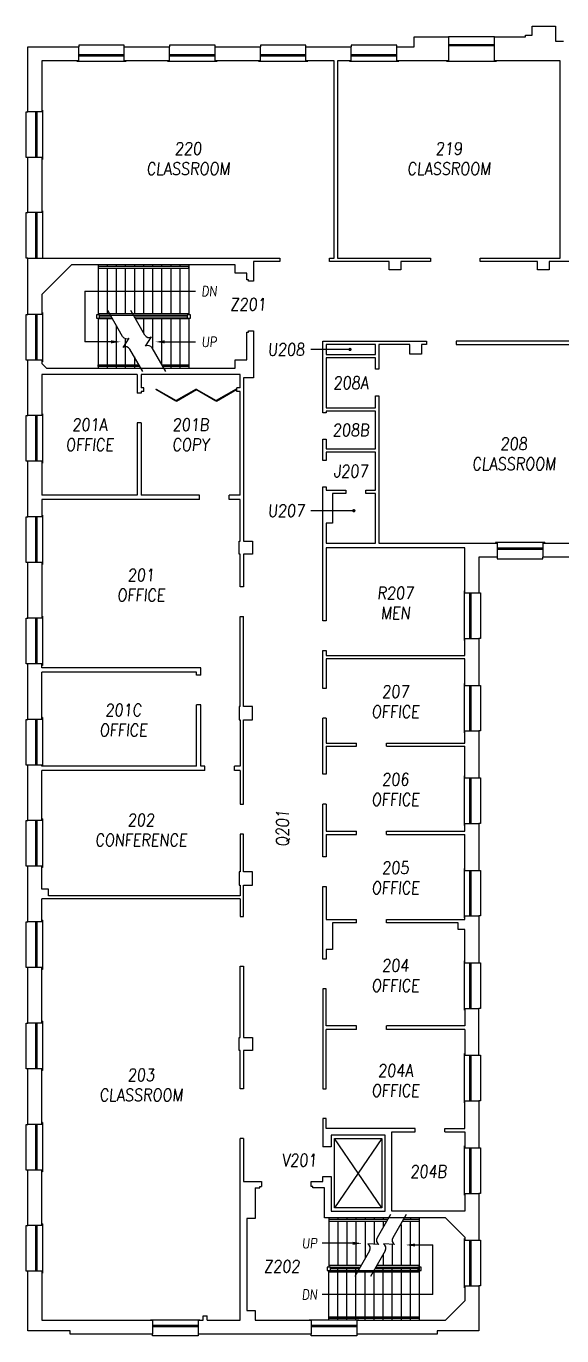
# Model space of a CAD drawing. Extents: x 1039 to 4057, y 664 to 3356.
# Drawn here: x 1039 to 1687, y 1770 to 3356 of the extents above; entities that cross this region are included whole.
import ezdxf
from ezdxf.enums import TextEntityAlignment as Align

# ---------------------------------------------------------------- set-up
doc = ezdxf.new("R2010")
doc.units = 0
doc.header["$MEASUREMENT"] = 0
for name, color, linetype in [('A-BELOW', 111, 'CONTINUOUS'), ('A-FS-ID', 6, 'CONTINUOUS'), ('A-FS-NM', 6, 'CONTINUOUS'), ('A-GLAZ', 191, 'CONTINUOUS'), ('A-STRS', 4, 'CONTINUOUS'), ('A-WL-EX', 171, 'CONTINUOUS')]:
    doc.layers.add(name, color=color, linetype=linetype)
doc.styles.get("Standard").update_dxf_attribs({"font": 'ROMANS', "width": 0.85, "oblique": 5, "height": 15})

msp = doc.modelspace()

# ---------------------------------------------------------------- linework, layer by layer
at = {"layer": 'A-BELOW'}
for p, q in [((1157.5, 3333.5), (1102.3, 3333.5)), ((1102.3, 3333.5), (1102.3, 3331.5)), ((1157.5, 3331.5), (1157.5, 3333.5)), ((1267.5, 3333.5), (1212.3, 3333.5)), ((1212.3, 3333.5), (1212.3, 3331.5)), ((1267.5, 3331.5), (1267.5, 3333.5)), ((1377.5, 3333.5), (1322.3, 3333.5)), ((1322.3, 3333.5), (1322.3, 3331.5)), ((1377.5, 3331.5), (1377.5, 3333.5)), ((1487.5, 3333.5), (1432.3, 3333.5)), ((1432.3, 3333.5), (1432.3, 3331.5)), ((1487.5, 3331.5), (1487.5, 3333.5)), ((1605.9, 3343.5), (1549.9, 3343.5)), ((1100, 3314), (1100, 3314.5)), ((1100, 3314), (1159.8, 3314)), ((1159.8, 3314), (1159.8, 3314.5)), ((1210, 3314), (1210, 3314.5)), ((1210, 3314), (1269.8, 3314)), ((1269.8, 3314), (1269.8, 3314.5)), ((1320, 3314), (1320, 3314.5)), ((1320, 3314), (1379.8, 3314)), ((1379.8, 3314), (1379.8, 3314.5)), ((1430, 3314), (1430, 3314.5)), ((1430, 3314), (1489.8, 3314)), ((1489.8, 3314), (1489.8, 3314.5)), ((1547.6, 3314), (1547.6, 3314.5)), ((1547.6, 3314), (1608.1, 3314)), ((1608.1, 3314), (1608.1, 3314.5)), ((1038.8, 3252.7), (1040.8, 3252.7)), ((1038.8, 3197.5), (1038.8, 3252.7)), ((1058.3, 3255), (1057.8, 3255)), ((1058.3, 3255), (1058.3, 3195.2)), ((1040.8, 3197.5), (1038.8, 3197.5)), ((1058.3, 3195.2), (1057.8, 3195.2)), ((1038.8, 3075.5), (1038.8, 3130.7)), ((1038.8, 3130.7), (1040.8, 3130.7)), ((1058.3, 3133), (1057.8, 3133)), ((1058.3, 3133), (1058.3, 3075.5)), ((1040.8, 3075.5), (1038.8, 3075.5)), ((1038.8, 2952.2), (1038.8, 3007.5)), ((1038.8, 3007.5), (1040.8, 3007.5)), ((1058.3, 3009.7), (1057.8, 3009.7)), ((1058.3, 3009.7), (1058.3, 2950)), ((1040.8, 2952.2), (1038.8, 2952.2)), ((1058.3, 2950), (1057.8, 2950)), ((1195.8, 2916.4), (1196.1, 2917)), ((1220, 2902.4), (1195.8, 2916.4)), ((1196.1, 2917), (1220.4, 2903)), ((1220.4, 2903), (1220, 2902.4)), ((1244.6, 2917), (1220.4, 2903)), ((1220.4, 2903), (1220.8, 2902.4)), ((1220.8, 2902.4), (1245, 2916.4)), ((1244.3, 2916.4), (1244.6, 2917)), ((1268.5, 2902.4), (1244.3, 2916.4)), ((1244.6, 2917), (1268.9, 2903)), ((1245, 2916.4), (1244.6, 2917)), ((1268.9, 2903), (1268.5, 2902.4)), ((1293.1, 2917), (1268.9, 2903)), ((1268.9, 2903), (1269.3, 2902.4)), ((1269.3, 2902.4), (1293.5, 2916.4)), ((1293.5, 2916.4), (1293.1, 2917)), ((1058.3, 2887.1), (1057.8, 2887.1)), ((1058.3, 2887.1), (1058.3, 2827.4)), ((1038.8, 2829.6), (1038.8, 2884.9)), ((1038.8, 2884.9), (1040.8, 2884.9)), ((1040.8, 2829.6), (1038.8, 2829.6)), ((1058.3, 2827.4), (1057.8, 2827.4)), ((1038.8, 2707), (1038.8, 2762.2)), ((1038.8, 2762.2), (1040.8, 2762.2)), ((1058.3, 2764.5), (1057.8, 2764.5)), ((1058.3, 2764.5), (1058.3, 2704.7)), ((1666.6, 2731.1), (1606.9, 2731.1)), ((1606.9, 2731.1), (1606.9, 2730.6)), ((1666.6, 2731.1), (1666.6, 2730.6)), ((1609.1, 2713.6), (1609.1, 2711.6)), ((1664.4, 2711.6), (1664.4, 2713.6)), ((1040.8, 2707), (1038.8, 2707)), ((1058.3, 2704.7), (1057.8, 2704.7)), ((1609.1, 2711.6), (1664.4, 2711.6)), ((1569.3, 2612.7), (1569.3, 2672.5)), ((1569.3, 2672.5), (1569.8, 2672.5)), ((1586.8, 2670.2), (1588.8, 2670.2)), ((1588.8, 2670.2), (1588.8, 2615)), ((1038.8, 2584.4), (1038.8, 2639.6)), ((1038.8, 2639.6), (1040.8, 2639.6)), ((1058.3, 2641.9), (1057.8, 2641.9)), ((1058.3, 2641.9), (1058.3, 2582.1)), ((1569.3, 2612.7), (1569.8, 2612.7)), ((1588.8, 2615), (1586.8, 2615)), ((1040.8, 2584.4), (1038.8, 2584.4)), ((1058.3, 2582.1), (1057.8, 2582.1)), ((1569.3, 2500.7), (1569.3, 2560.5)), ((1569.3, 2560.5), (1569.8, 2560.5)), ((1586.8, 2558.2), (1588.8, 2558.2)), ((1588.8, 2558.2), (1588.8, 2503)), ((1038.8, 2461.7), (1038.8, 2517)), ((1038.8, 2517), (1040.8, 2517)), ((1058.3, 2519.2), (1057.8, 2519.2)), ((1058.3, 2519.2), (1058.3, 2460.2)), ((1569.3, 2500.7), (1569.8, 2500.7)), ((1588.8, 2503), (1586.8, 2503)), ((1040.8, 2461.7), (1038.8, 2461.7)), ((1569.3, 2388.7), (1569.3, 2448.5)), ((1569.3, 2448.5), (1569.8, 2448.5)), ((1586.8, 2446.2), (1588.8, 2446.2)), ((1588.8, 2446.2), (1588.8, 2391)), ((1058.3, 2396.6), (1057.8, 2396.6)), ((1058.3, 2396.6), (1058.3, 2337.5)), ((1038.8, 2339.1), (1038.8, 2394.4)), ((1038.8, 2394.4), (1040.8, 2394.4)), ((1569.3, 2388.7), (1569.8, 2388.7)), ((1588.8, 2391), (1586.8, 2391)), ((1040.8, 2339.1), (1038.8, 2339.1)), ((1058.3, 2337.5), (1057.8, 2337.5)), ((1569.3, 2276.7), (1569.3, 2336.5)), ((1569.3, 2336.5), (1569.8, 2336.5)), ((1586.8, 2334.2), (1588.8, 2334.2)), ((1588.8, 2334.2), (1588.8, 2279)), ((1038.8, 2216.5), (1038.8, 2271.7)), ((1038.8, 2271.7), (1040.8, 2271.7)), ((1058.3, 2274), (1057.8, 2274)), ((1058.3, 2274), (1058.3, 2214.2)), ((1569.3, 2276.7), (1569.8, 2276.7)), ((1588.8, 2279), (1586.8, 2279)), ((1569.3, 2224.5), (1569.8, 2224.5)), ((1569.3, 2164.7), (1569.3, 2224.5)), ((1586.8, 2222.2), (1588.8, 2222.2)), ((1588.8, 2222.2), (1588.8, 2167)), ((1040.8, 2216.5), (1038.8, 2216.5)), ((1058.3, 2214.2), (1057.8, 2214.2)), ((1569.3, 2164.7), (1569.8, 2164.7)), ((1588.8, 2167), (1586.8, 2167)), ((1038.8, 2093.9), (1038.8, 2149.1)), ((1038.8, 2149.1), (1040.8, 2149.1)), ((1058.3, 2151.4), (1057.8, 2151.4)), ((1058.3, 2151.4), (1058.3, 2091.6)), ((1569.3, 2052.7), (1569.3, 2112.5)), ((1569.3, 2112.5), (1569.8, 2112.5)), ((1586.8, 2110.2), (1588.8, 2110.2)), ((1588.8, 2110.2), (1588.8, 2055)), ((1040.8, 2093.9), (1038.8, 2093.9)), ((1058.3, 2091.6), (1057.8, 2091.6)), ((1569.3, 2052.7), (1569.8, 2052.7)), ((1588.8, 2055), (1586.8, 2055)), ((1038.8, 1971.2), (1038.8, 2026.5)), ((1038.8, 2026.5), (1040.8, 2026.5)), ((1058.3, 2028.7), (1057.8, 2028.7)), ((1058.3, 2028.7), (1058.3, 1969)), ((1569.3, 1940.7), (1569.3, 2000.5)), ((1569.3, 2000.5), (1569.8, 2000.5)), ((1586.8, 1998.2), (1588.8, 1998.2)), ((1588.8, 1998.2), (1588.8, 1943)), ((1040.8, 1971.2), (1038.8, 1971.2)), ((1058.3, 1969), (1057.8, 1969)), ((1569.3, 1940.7), (1569.8, 1940.7)), ((1588.8, 1943), (1586.8, 1943)), ((1038.8, 1903.9), (1040.8, 1903.9)), ((1038.8, 1848.6), (1038.8, 1903.9)), ((1058.3, 1906.1), (1057.8, 1906.1)), ((1058.3, 1906.1), (1058.3, 1846.4)), ((1569.3, 1828.7), (1569.3, 1888.5)), ((1569.3, 1888.5), (1569.8, 1888.5)), ((1586.8, 1886.2), (1588.8, 1886.2)), ((1588.8, 1886.2), (1588.8, 1831)), ((1040.8, 1848.6), (1038.8, 1848.6)), ((1058.3, 1846.4), (1057.8, 1846.4)), ((1569.3, 1828.7), (1569.8, 1828.7)), ((1588.8, 1831), (1586.8, 1831)), ((1189.3, 1790), (1249, 1790)), ((1189.3, 1790), (1189.3, 1789.5)), ((1249, 1790), (1249, 1789.5)), ((1381.5, 1790), (1441.3, 1790)), ((1381.5, 1790), (1381.5, 1789.5)), ((1441.3, 1790), (1441.3, 1789.5)), ((1191.5, 1770.5), (1191.5, 1772.5)), ((1246.8, 1770.5), (1191.5, 1770.5)), ((1246.8, 1772.5), (1246.8, 1770.5)), ((1383.8, 1770.5), (1383.8, 1772.5)), ((1439, 1770.5), (1383.8, 1770.5)), ((1439, 1772.5), (1439, 1770.5))]:
    msp.add_line(p, q, dxfattribs=at)
at = {"layer": 'A-FS-ID'}
for p, q in [((1430.8, 2965), (1383.5, 2965)), ((1435.5, 2769.7), (1383.5, 2769.7))]:
    msp.add_line(p, q, dxfattribs=at)
at = {"layer": 'A-FS-ID', "const_width": 2}
for points in [[(1431.8, 2965, -1), (1429.8, 2965, -1)], [(1436.5, 2769.7, -1), (1434.5, 2769.7, -1)]]:
    msp.add_lwpolyline(points, format="xyb", close=True, dxfattribs=at)
at = {"layer": 'A-GLAZ'}
for p, q in [((1549.9, 3334.5), (1605.9, 3334.5)), ((1549.9, 3333), (1605.9, 3333)), ((1551.9, 3333), (1551.9, 3334.5)), ((1576.1, 3333.9), (1551.9, 3333.9)), ((1576.1, 3333.6), (1551.9, 3333.6)), ((1576.1, 3334.5), (1576.1, 3333)), ((1579.6, 3334.5), (1579.6, 3333)), ((1603.9, 3333.9), (1579.6, 3333.9)), ((1603.9, 3333.6), (1579.6, 3333.6)), ((1603.9, 3333), (1603.9, 3334.5)), ((1102.3, 3322.2), (1157.5, 3322.2)), ((1102.3, 3320.7), (1157.5, 3320.7)), ((1104.3, 3320.7), (1104.3, 3322.2)), ((1128.1, 3321.6), (1104.3, 3321.6)), ((1128.1, 3321.4), (1104.3, 3321.4)), ((1128.1, 3322.2), (1128.1, 3320.7)), ((1131.6, 3322.2), (1131.6, 3320.7)), ((1155.5, 3321.6), (1131.6, 3321.6)), ((1155.5, 3321.4), (1131.6, 3321.4)), ((1155.5, 3320.7), (1155.5, 3322.2)), ((1212.3, 3322.2), (1267.5, 3322.2)), ((1212.3, 3320.7), (1267.5, 3320.7)), ((1214.3, 3320.7), (1214.3, 3322.2)), ((1238.1, 3321.6), (1214.3, 3321.6)), ((1238.1, 3321.4), (1214.3, 3321.4)), ((1238.1, 3322.2), (1238.1, 3320.7)), ((1241.6, 3322.2), (1241.6, 3320.7)), ((1265.5, 3321.6), (1241.6, 3321.6)), ((1265.5, 3321.4), (1241.6, 3321.4)), ((1265.5, 3320.7), (1265.5, 3322.2)), ((1322.3, 3322.2), (1377.5, 3322.2)), ((1322.3, 3320.7), (1377.5, 3320.7)), ((1324.3, 3320.7), (1324.3, 3322.2)), ((1348.1, 3321.6), (1324.3, 3321.6)), ((1348.1, 3321.4), (1324.3, 3321.4)), ((1348.1, 3322.2), (1348.1, 3320.7)), ((1351.6, 3322.2), (1351.6, 3320.7)), ((1375.5, 3321.6), (1351.6, 3321.6)), ((1375.5, 3321.4), (1351.6, 3321.4)), ((1375.5, 3320.7), (1375.5, 3322.2)), ((1432.3, 3322.2), (1487.5, 3322.2)), ((1432.3, 3320.7), (1487.5, 3320.7)), ((1434.3, 3320.7), (1434.3, 3322.2)), ((1458.1, 3321.6), (1434.3, 3321.6)), ((1458.1, 3321.4), (1434.3, 3321.4)), ((1458.1, 3322.2), (1458.1, 3320.7)), ((1461.6, 3322.2), (1461.6, 3320.7)), ((1485.5, 3321.6), (1461.6, 3321.6)), ((1485.5, 3321.4), (1461.6, 3321.4)), ((1485.5, 3320.7), (1485.5, 3322.2)), ((1050, 3252.7), (1050, 3197.5)), ((1051.5, 3252.7), (1051.5, 3197.5)), ((1051.5, 3250.7), (1050, 3250.7)), ((1050.6, 3226.9), (1050.6, 3250.7)), ((1050.9, 3226.9), (1050.9, 3250.7)), ((1050, 3226.9), (1051.5, 3226.9)), ((1050, 3223.4), (1051.5, 3223.4)), ((1050.6, 3199.5), (1050.6, 3223.4)), ((1050.9, 3199.5), (1050.9, 3223.4)), ((1051.5, 3199.5), (1050, 3199.5)), ((1050, 3130.7), (1050, 3075.5)), ((1051.5, 3128.7), (1050, 3128.7)), ((1050.6, 3104.9), (1050.6, 3128.7)), ((1050.9, 3104.9), (1050.9, 3128.7)), ((1051.5, 3130.7), (1051.5, 3075.5)), ((1050, 3104.9), (1051.5, 3104.9)), ((1050, 3101.4), (1051.5, 3101.4)), ((1050.6, 3077.5), (1050.6, 3101.4)), ((1050.9, 3077.5), (1050.9, 3101.4)), ((1051.5, 3077.5), (1050, 3077.5)), ((1050, 3007.5), (1050, 2952.2)), ((1051.5, 3005.5), (1050, 3005.5)), ((1050.6, 2981.6), (1050.6, 3005.5)), ((1050.9, 2981.6), (1050.9, 3005.5)), ((1051.5, 3007.5), (1051.5, 2952.2)), ((1050, 2981.6), (1051.5, 2981.6)), ((1050, 2978.1), (1051.5, 2978.1)), ((1050.6, 2954.2), (1050.6, 2978.1)), ((1050.9, 2954.2), (1050.9, 2978.1)), ((1051.5, 2954.2), (1050, 2954.2)), ((1050, 2884.9), (1050, 2829.6)), ((1051.5, 2882.9), (1050, 2882.9)), ((1050.6, 2859), (1050.6, 2882.9)), ((1050.9, 2859), (1050.9, 2882.9)), ((1051.5, 2884.9), (1051.5, 2829.6)), ((1050, 2859), (1051.5, 2859)), ((1050, 2855.5), (1051.5, 2855.5)), ((1050.6, 2831.6), (1050.6, 2855.5)), ((1050.9, 2831.6), (1050.9, 2855.5)), ((1051.5, 2831.6), (1050, 2831.6)), ((1050, 2762.2), (1050, 2707)), ((1051.5, 2760.2), (1050, 2760.2)), ((1050.6, 2736.4), (1050.6, 2760.2)), ((1050.9, 2736.4), (1050.9, 2760.2)), ((1051.5, 2762.2), (1051.5, 2707)), ((1050, 2736.4), (1051.5, 2736.4)), ((1050, 2732.9), (1051.5, 2732.9)), ((1050.6, 2709), (1050.6, 2732.9)), ((1050.9, 2709), (1050.9, 2732.9)), ((1664.4, 2724.4), (1609.1, 2724.4)), ((1664.4, 2722.9), (1609.1, 2722.9)), ((1611.1, 2724.4), (1611.1, 2722.9)), ((1611.1, 2723.7), (1635, 2723.7)), ((1611.1, 2723.5), (1635, 2723.5)), ((1635, 2722.9), (1635, 2724.4)), ((1638.5, 2722.9), (1638.5, 2724.4)), ((1638.5, 2723.7), (1662.4, 2723.7)), ((1638.5, 2723.5), (1662.4, 2723.5)), ((1662.4, 2724.4), (1662.4, 2722.9)), ((1051.5, 2709), (1050, 2709)), ((1576, 2615), (1576, 2670.2)), ((1576, 2668.2), (1577.5, 2668.2)), ((1576.6, 2668.2), (1576.6, 2644.4)), ((1576.9, 2668.2), (1576.9, 2644.4)), ((1577.5, 2615), (1577.5, 2670.2)), ((1050, 2639.6), (1050, 2584.4)), ((1051.5, 2637.6), (1050, 2637.6)), ((1050.6, 2613.7), (1050.6, 2637.6)), ((1050.9, 2613.7), (1050.9, 2637.6)), ((1051.5, 2639.6), (1051.5, 2584.4)), ((1577.5, 2644.4), (1576, 2644.4)), ((1577.5, 2640.9), (1576, 2640.9)), ((1576.6, 2640.9), (1576.6, 2617)), ((1576.9, 2640.9), (1576.9, 2617)), ((1576, 2617), (1577.5, 2617)), ((1050, 2613.7), (1051.5, 2613.7)), ((1050, 2610.2), (1051.5, 2610.2)), ((1050.6, 2586.4), (1050.6, 2610.2)), ((1050.9, 2586.4), (1050.9, 2610.2)), ((1051.5, 2586.4), (1050, 2586.4)), ((1576, 2503), (1576, 2558.2)), ((1576, 2556.2), (1577.5, 2556.2)), ((1576.6, 2556.2), (1576.6, 2532.4)), ((1576.9, 2556.2), (1576.9, 2532.4)), ((1577.5, 2503), (1577.5, 2558.2)), ((1577.5, 2532.4), (1576, 2532.4)), ((1577.5, 2528.9), (1576, 2528.9)), ((1576.6, 2528.9), (1576.6, 2505)), ((1576.9, 2528.9), (1576.9, 2505)), ((1050, 2517), (1050, 2461.7)), ((1051.5, 2515), (1050, 2515)), ((1050.6, 2491.1), (1050.6, 2515)), ((1050.9, 2491.1), (1050.9, 2515)), ((1051.5, 2517), (1051.5, 2461.7)), ((1050, 2491.1), (1051.5, 2491.1)), ((1576, 2505), (1577.5, 2505)), ((1050, 2487.6), (1051.5, 2487.6)), ((1050.6, 2463.7), (1050.6, 2487.6)), ((1050.9, 2463.7), (1050.9, 2487.6)), ((1051.5, 2463.7), (1050, 2463.7)), ((1576, 2391), (1576, 2446.2)), ((1576, 2444.2), (1577.5, 2444.2)), ((1576.6, 2444.2), (1576.6, 2420.4)), ((1576.9, 2444.2), (1576.9, 2420.4)), ((1577.5, 2391), (1577.5, 2446.2)), ((1577.5, 2420.4), (1576, 2420.4)), ((1577.5, 2416.9), (1576, 2416.9)), ((1576.6, 2416.9), (1576.6, 2393)), ((1576.9, 2416.9), (1576.9, 2393)), ((1050, 2394.4), (1050, 2339.1)), ((1051.5, 2392.4), (1050, 2392.4)), ((1050.6, 2368.5), (1050.6, 2392.4)), ((1050.9, 2368.5), (1050.9, 2392.4)), ((1051.5, 2394.4), (1051.5, 2339.1)), ((1576, 2393), (1577.5, 2393)), ((1050, 2368.5), (1051.5, 2368.5)), ((1050, 2365), (1051.5, 2365)), ((1050.6, 2341.1), (1050.6, 2365)), ((1050.9, 2341.1), (1050.9, 2365)), ((1051.5, 2341.1), (1050, 2341.1)), ((1576, 2279), (1576, 2334.2)), ((1576, 2332.2), (1577.5, 2332.2)), ((1576.6, 2332.2), (1576.6, 2308.4)), ((1576.9, 2332.2), (1576.9, 2308.4)), ((1577.5, 2279), (1577.5, 2334.2)), ((1577.5, 2308.4), (1576, 2308.4)), ((1577.5, 2304.9), (1576, 2304.9)), ((1576.6, 2304.9), (1576.6, 2281)), ((1576.9, 2304.9), (1576.9, 2281)), ((1050, 2271.7), (1050, 2216.5)), ((1051.5, 2269.7), (1050, 2269.7)), ((1050.6, 2245.9), (1050.6, 2269.7)), ((1050.9, 2245.9), (1050.9, 2269.7)), ((1051.5, 2271.7), (1051.5, 2216.5)), ((1576, 2281), (1577.5, 2281)), ((1050, 2245.9), (1051.5, 2245.9)), ((1050, 2242.4), (1051.5, 2242.4)), ((1050.6, 2218.5), (1050.6, 2242.4)), ((1050.9, 2218.5), (1050.9, 2242.4)), ((1576, 2167), (1576, 2222.2)), ((1577.5, 2167), (1577.5, 2222.2)), ((1051.5, 2218.5), (1050, 2218.5)), ((1576, 2220.2), (1577.5, 2220.2)), ((1576.6, 2220.2), (1576.6, 2196.4)), ((1576.9, 2220.2), (1576.9, 2196.4)), ((1577.5, 2196.4), (1576, 2196.4)), ((1577.5, 2192.9), (1576, 2192.9)), ((1576.6, 2192.9), (1576.6, 2169)), ((1576.9, 2192.9), (1576.9, 2169)), ((1576, 2169), (1577.5, 2169)), ((1050, 2149.1), (1050, 2093.9)), ((1051.5, 2147.1), (1050, 2147.1)), ((1050.6, 2123.2), (1050.6, 2147.1)), ((1050.9, 2123.2), (1050.9, 2147.1)), ((1051.5, 2149.1), (1051.5, 2093.9)), ((1050, 2123.2), (1051.5, 2123.2)), ((1050, 2119.7), (1051.5, 2119.7)), ((1050.6, 2095.9), (1050.6, 2119.7)), ((1050.9, 2095.9), (1050.9, 2119.7)), ((1576, 2055), (1576, 2110.2)), ((1577.5, 2055), (1577.5, 2110.2)), ((1051.5, 2095.9), (1050, 2095.9)), ((1576, 2108.2), (1577.5, 2108.2)), ((1576.6, 2108.2), (1576.6, 2084.4)), ((1576.9, 2108.2), (1576.9, 2084.4)), ((1577.5, 2084.4), (1576, 2084.4)), ((1577.5, 2080.9), (1576, 2080.9)), ((1576.6, 2080.9), (1576.6, 2057)), ((1576.9, 2080.9), (1576.9, 2057)), ((1576, 2057), (1577.5, 2057)), ((1050, 2026.5), (1050, 1971.2)), ((1051.5, 2024.5), (1050, 2024.5)), ((1050.6, 2000.6), (1050.6, 2024.5)), ((1050.9, 2000.6), (1050.9, 2024.5)), ((1051.5, 2026.5), (1051.5, 1971.2)), ((1050, 2000.6), (1051.5, 2000.6)), ((1050, 1997.1), (1051.5, 1997.1)), ((1050.6, 1973.2), (1050.6, 1997.1)), ((1050.9, 1973.2), (1050.9, 1997.1)), ((1576, 1943), (1576, 1998.2)), ((1576, 1996.2), (1577.5, 1996.2)), ((1576.6, 1996.2), (1576.6, 1972.4)), ((1576.9, 1996.2), (1576.9, 1972.4)), ((1577.5, 1943), (1577.5, 1998.2)), ((1051.5, 1973.2), (1050, 1973.2)), ((1577.5, 1972.4), (1576, 1972.4)), ((1577.5, 1968.9), (1576, 1968.9)), ((1576.6, 1968.9), (1576.6, 1945)), ((1576.9, 1968.9), (1576.9, 1945)), ((1576, 1945), (1577.5, 1945)), ((1050, 1903.9), (1050, 1848.6)), ((1051.5, 1903.9), (1051.5, 1848.6)), ((1051.5, 1901.9), (1050, 1901.9)), ((1050.6, 1878), (1050.6, 1901.9)), ((1050.9, 1878), (1050.9, 1901.9)), ((1050, 1878), (1051.5, 1878)), ((1050, 1874.5), (1051.5, 1874.5)), ((1050.6, 1850.6), (1050.6, 1874.5)), ((1050.9, 1850.6), (1050.9, 1874.5)), ((1576, 1831), (1576, 1886.2)), ((1576, 1884.2), (1577.5, 1884.2)), ((1576.6, 1884.2), (1576.6, 1860.4)), ((1576.9, 1884.2), (1576.9, 1860.4)), ((1577.5, 1831), (1577.5, 1886.2)), ((1577.5, 1860.4), (1576, 1860.4)), ((1577.5, 1856.9), (1576, 1856.9)), ((1576.6, 1856.9), (1576.6, 1833)), ((1576.9, 1856.9), (1576.9, 1833)), ((1051.5, 1850.6), (1050, 1850.6)), ((1576, 1833), (1577.5, 1833)), ((1191.5, 1783.2), (1246.8, 1783.2)), ((1191.5, 1781.7), (1246.8, 1781.7)), ((1193.5, 1783.2), (1193.5, 1781.7)), ((1217.4, 1782.6), (1193.5, 1782.6)), ((1217.4, 1782.4), (1193.5, 1782.4)), ((1217.4, 1781.7), (1217.4, 1783.2)), ((1220.9, 1781.7), (1220.9, 1783.2)), ((1244.8, 1782.6), (1220.9, 1782.6)), ((1244.8, 1782.4), (1220.9, 1782.4)), ((1244.8, 1783.2), (1244.8, 1781.7)), ((1383.8, 1783.2), (1439, 1783.2)), ((1383.8, 1781.7), (1439, 1781.7)), ((1385.8, 1783.2), (1385.8, 1781.7)), ((1409.6, 1782.6), (1385.8, 1782.6)), ((1409.6, 1782.4), (1385.8, 1782.4)), ((1409.6, 1781.7), (1409.6, 1783.2)), ((1413.1, 1781.7), (1413.1, 1783.2)), ((1437, 1782.6), (1413.1, 1782.6)), ((1437, 1782.4), (1413.1, 1782.4)), ((1437, 1783.2), (1437, 1781.7))]:
    msp.add_line(p, q, dxfattribs=at)
at = {"layer": 'A-STRS'}
for p, q in [((1125.7, 3067.5), (1125.7, 3008)), ((1125.7, 3065.5), (1125.7, 3063.5)), ((1235.7, 3065.5), (1125.7, 3065.5)), ((1125.7, 3063.5), (1235.7, 3063.5)), ((1136.7, 3067.5), (1136.7, 3065.5)), ((1136.7, 3063.5), (1136.7, 3008)), ((1147.7, 3067.5), (1147.7, 3065.5)), ((1147.7, 3063.5), (1147.7, 3008)), ((1158.7, 3067.5), (1158.7, 3065.5)), ((1158.7, 3063.5), (1158.7, 3008)), ((1169.7, 3067.5), (1169.7, 3065.5)), ((1169.7, 3063.5), (1169.7, 3008)), ((1180.7, 3067.5), (1180.7, 3065.5)), ((1180.7, 3063.5), (1180.7, 3008)), ((1191.7, 3067.5), (1191.7, 3065.5)), ((1191.7, 3063.5), (1191.7, 3008)), ((1202.7, 3067.5), (1202.7, 3065.5)), ((1202.7, 3063.5), (1202.7, 3008)), ((1213.7, 3067.5), (1213.7, 3065.5)), ((1213.7, 3063.5), (1213.7, 3008)), ((1224.7, 3067.5), (1224.7, 3065.5)), ((1224.7, 3063.5), (1224.7, 3008)), ((1235.7, 3067.5), (1235.7, 3008)), ((1235.7, 3063.5), (1235.7, 3065.5)), ((1109.7, 3035.7), (1109.7, 2974.2)), ((1109.7, 3035.7), (1243.7, 3035.7)), ((1127.7, 3007), (1123.7, 3007)), ((1123.7, 3007), (1123.7, 3003)), ((1123.7, 3003), (1127.7, 3003)), ((1125.7, 3008), (1125.7, 3007)), ((1235.7, 3008), (1125.7, 3008)), ((1125.7, 3002), (1125.7, 3003)), ((1143.2, 3002), (1125.7, 3002)), ((1125.7, 3002), (1125.7, 2942.5)), ((1127.7, 3003), (1127.7, 3007)), ((1168.7, 3006), (1127.7, 3006)), ((1142, 3004), (1127.7, 3004)), ((1136.7, 3002), (1136.7, 2946.5)), ((1155.3, 2980.9), (1137.4, 3012)), ((1182.3, 2982.4), (1165.3, 3012)), ((1233.7, 3006), (1168.7, 3006)), ((1233.7, 3004), (1169.9, 3004)), ((1235.7, 3002), (1171, 3002)), ((1180.7, 3002), (1180.7, 2985.2)), ((1191.7, 3002), (1191.7, 2966.2)), ((1202.7, 3002), (1202.7, 2947.1)), ((1213.7, 3002), (1213.7, 2946.5)), ((1224.7, 3002), (1224.7, 2946.5)), ((1237.7, 3007), (1233.7, 3007)), ((1233.7, 3007), (1233.7, 3003)), ((1233.7, 3003), (1237.7, 3003)), ((1235.7, 3008), (1235.7, 3007)), ((1235.7, 3003), (1235.7, 2942.5)), ((1237.7, 3003), (1237.7, 3007)), ((1147.7, 2994.1), (1147.7, 2946.5)), ((1141.5, 2974.2), (1109.7, 2974.2)), ((1156.1, 2967.5), (1163.5, 2978.7)), ((1158.7, 2978.2), (1158.7, 2946.5)), ((1183.1, 2969), (1190.5, 2980.2)), ((1207.7, 2938.5), (1191.3, 2966.8)), ((1206.4, 2974.2), (1243.7, 2974.2)), ((1179.8, 2938.5), (1164.3, 2965.3)), ((1169.7, 2956), (1169.7, 2946.5)), ((1125.7, 2944.5), (1125.7, 2946.5)), ((1125.7, 2946.5), (1175.2, 2946.5)), ((1176.4, 2944.5), (1125.7, 2944.5)), ((1136.7, 2944.5), (1136.7, 2942.5)), ((1147.7, 2944.5), (1147.7, 2942.5)), ((1158.7, 2944.5), (1158.7, 2942.5)), ((1169.7, 2944.5), (1169.7, 2942.5)), ((1203.1, 2946.5), (1235.7, 2946.5)), ((1235.7, 2944.5), (1204.2, 2944.5)), ((1213.7, 2944.5), (1213.7, 2942.5)), ((1224.7, 2944.5), (1224.7, 2942.5)), ((1235.7, 2946.5), (1235.7, 2944.5)), ((1412, 1999.5), (1412, 2009.5)), ((1412, 2009.5), (1469.5, 2009.5)), ((1469.5, 2009.5), (1412, 1925.5)), ((1469.5, 1925.5), (1412, 2009.5)), ((1412, 1925.5), (1412, 2009.5)), ((1469.5, 2009.5), (1469.5, 1925.5)), ((1469.5, 1925.5), (1412, 1925.5)), ((1405, 1913.5), (1405, 1853.5)), ((1405, 1911.5), (1405, 1909.5)), ((1476.4, 1911.5), (1405, 1911.5)), ((1405, 1909.5), (1475.2, 1909.5)), ((1416, 1913.5), (1416, 1911.5)), ((1416, 1909.5), (1416, 1855.5)), ((1427, 1913.5), (1427, 1911.5)), ((1427, 1909.5), (1427, 1855.5)), ((1438, 1913.5), (1438, 1911.5)), ((1438, 1909.5), (1438, 1855.5)), ((1449, 1913.5), (1449, 1911.5)), ((1449, 1909.5), (1449, 1864.1)), ((1460, 1913.5), (1460, 1911.5)), ((1460, 1909.5), (1460, 1881.4)), ((1479.8, 1917.5), (1463.5, 1889.2)), ((1471, 1913.5), (1471, 1911.5)), ((1471, 1909.5), (1471, 1902.2)), ((1498.8, 1917.5), (1482.5, 1889.2)), ((1493, 1855.5), (1493, 1905.4)), ((1494.2, 1909.5), (1515, 1909.5)), ((1515, 1911.5), (1495.4, 1911.5)), ((1504, 1913.5), (1504, 1911.5)), ((1504, 1855.5), (1504, 1909.5)), ((1515, 1789.5), (1515, 1913.5)), ((1434, 1882.5), (1397, 1882.5)), ((1454.5, 1873.6), (1436.5, 1842.5)), ((1465.7, 1881), (1452.3, 1881.8)), ((1473.5, 1873.6), (1455.5, 1842.5)), ((1484.7, 1881), (1471.3, 1881.8)), ((1482, 1881.2), (1482, 1855.5)), ((1509.6, 1880.5), (1531, 1880.5)), ((1531, 1820.5), (1531, 1880.5)), ((1471, 1869.3), (1471, 1855.5)), ((1403, 1853.5), (1403, 1849.5)), ((1407, 1853.5), (1403, 1853.5)), ((1403, 1849.5), (1407, 1849.5)), ((1444, 1855.5), (1405, 1855.5)), ((1405, 1790), (1405, 1849.5)), ((1515, 1847.5), (1405, 1847.5)), ((1407, 1853.5), (1442.9, 1853.5)), ((1407, 1849.5), (1407, 1853.5)), ((1441.7, 1851.5), (1407, 1851.5)), ((1441.7, 1851.5), (1407, 1851.5)), ((1407, 1849.5), (1515, 1849.5)), ((1416, 1849.5), (1416, 1853.5)), ((1416, 1793.5), (1416, 1847.5)), ((1427, 1849.5), (1427, 1853.5)), ((1427, 1793.5), (1427, 1847.5)), ((1438, 1849.5), (1438, 1853.5)), ((1438, 1793.5), (1438, 1847.5)), ((1449, 1793.5), (1449, 1847.5)), ((1460, 1793.5), (1460, 1847.5)), ((1482, 1851.5), (1460.7, 1851.5)), ((1513, 1851.5), (1460.7, 1851.5)), ((1461.9, 1853.5), (1515, 1853.5)), ((1515, 1855.5), (1463, 1855.5)), ((1471, 1849.5), (1471, 1853.5)), ((1471, 1793.5), (1471, 1847.5)), ((1482, 1849.5), (1482, 1853.5)), ((1482, 1793.5), (1482, 1847.5)), ((1493, 1849.5), (1493, 1853.5)), ((1493, 1793.5), (1493, 1847.5)), ((1504, 1849.5), (1504, 1853.5)), ((1504, 1793.5), (1504, 1847.5)), ((1517, 1853.5), (1513, 1853.5)), ((1513, 1853.5), (1513, 1849.5)), ((1513, 1849.5), (1517, 1849.5)), ((1517, 1849.5), (1517, 1853.5)), ((1531, 1820.5), (1397, 1820.5)), ((1405, 1791.5), (1405, 1793.5)), ((1405, 1793.5), (1515, 1793.5)), ((1515, 1791.5), (1405, 1791.5)), ((1416, 1790), (1416, 1791.5)), ((1427, 1790), (1427, 1791.5)), ((1438, 1790), (1438, 1791.5)), ((1449, 1789.5), (1449, 1791.5)), ((1460, 1789.5), (1460, 1791.5)), ((1471, 1789.5), (1471, 1791.5)), ((1482, 1789.5), (1482, 1791.5)), ((1493, 1789.5), (1493, 1791.5)), ((1504, 1789.5), (1504, 1791.5))]:
    msp.add_line(p, q, dxfattribs=at)
for centre, start, end in [((1187.5, 2985.4), 210, 300), ((1160.5, 2983.9), 210, 300), ((1159.1, 2962.3), 30, 120), ((1186.1, 2963.8), 30, 120), ((1468.7, 1886.2), 150, 240), ((1487.7, 1886.2), 150, 240), ((1449.3, 1876.6), 330, 60), ((1468.3, 1876.6), 330, 60)]:
    msp.add_arc(centre, 6, start, end, dxfattribs=at)
for points in [[(1141.5, 2972.4), (1141.5, 2976.1), (1152.8, 2974.2)], [(1206.4, 2976.1), (1206.4, 2972.4), (1195.1, 2974.2)], [(1434, 1880.6), (1434, 1884.4), (1445.3, 1882.5)], [(1509.6, 1882.3), (1509.6, 1878.6), (1498.4, 1880.5)]]:
    msp.add_solid(points, dxfattribs=at)
at = {"layer": 'A-WL-EX'}
for p, q in [((1651.5, 3345.5), (1651.5, 3356.5)), ((1651.5, 3356.5), (1679.5, 3356.5)), ((1679.5, 3356.5), (1679.5, 3338.5)), ((1040.8, 3252.7), (1040.8, 3331.5)), ((1040.8, 3331.5), (1102.3, 3331.5)), ((1102.3, 3314.5), (1102.3, 3331.5)), ((1157.5, 3331.5), (1212.3, 3331.5)), ((1157.5, 3314.5), (1157.5, 3331.5)), ((1212.3, 3314.5), (1212.3, 3331.5)), ((1267.5, 3331.5), (1322.3, 3331.5)), ((1267.5, 3314.5), (1267.5, 3331.5)), ((1322.3, 3314.5), (1322.3, 3331.5)), ((1377.5, 3331.5), (1432.3, 3331.5)), ((1377.5, 3314.5), (1377.5, 3331.5)), ((1432.3, 3314.5), (1432.3, 3331.5)), ((1487.5, 3331.5), (1508.4, 3331.5)), ((1487.5, 3314.5), (1487.5, 3331.5)), ((1508.4, 3343.5), (1549.9, 3343.5)), ((1508.4, 3331.5), (1508.4, 3343.5)), ((1549.9, 3343.5), (1549.9, 3314.5)), ((1605.9, 3343.5), (1643.1, 3343.5)), ((1605.9, 3314.5), (1605.9, 3343.5)), ((1643.1, 3343.5), (1643.1, 3345.5)), ((1643.1, 3345.5), (1651.5, 3345.5)), ((1679.5, 3338.5), (1689.3, 3338.5)), ((1057.8, 3314.5), (1057.8, 3252.7)), ((1102.3, 3314.5), (1057.8, 3314.5)), ((1212.3, 3314.5), (1157.5, 3314.5)), ((1322.3, 3314.5), (1267.5, 3314.5)), ((1411.8, 3314.5), (1377.5, 3314.5)), ((1411.8, 3075.5), (1411.8, 3314.5)), ((1415.8, 3314.5), (1415.8, 3075.5)), ((1432.3, 3314.5), (1415.8, 3314.5)), ((1549.9, 3314.5), (1487.5, 3314.5)), ((1685.3, 3314.5), (1605.9, 3314.5)), ((1685.3, 3075.5), (1685.3, 3314.5)), ((1057.8, 3252.7), (1040.8, 3252.7)), ((1040.8, 3130.7), (1040.8, 3197.5)), ((1057.8, 3197.5), (1040.8, 3197.5)), ((1057.8, 3197.5), (1057.8, 3130.7)), ((1057.8, 3130.7), (1040.8, 3130.7)), ((1040.8, 3075.5), (1345.8, 3075.5)), ((1040.8, 3007.5), (1040.8, 3075.5)), ((1093.8, 3067.5), (1057.8, 3031.5)), ((1291.8, 3067.5), (1093.8, 3067.5)), ((1291.8, 3057.5), (1291.8, 3067.5)), ((1345.8, 3071.5), (1313.8, 3071.5)), ((1313.8, 3071.5), (1313.8, 3047.7)), ((1345.8, 3075.5), (1345.8, 3071.5)), ((1405.8, 3075.5), (1411.8, 3075.5)), ((1405.8, 3071.5), (1405.8, 3075.5)), ((1478.4, 3071.5), (1405.8, 3071.5)), ((1415.8, 3075.5), (1528.4, 3075.5)), ((1478.4, 3061.5), (1478.4, 3071.5)), ((1492.4, 3061.5), (1478.4, 3061.5)), ((1528.4, 3071.5), (1492.4, 3071.5)), ((1492.4, 3071.5), (1492.4, 3061.5)), ((1528.4, 3075.5), (1528.4, 3071.5)), ((1588.4, 3075.5), (1685.3, 3075.5)), ((1588.4, 3071.5), (1588.4, 3075.5)), ((1658, 3071.5), (1588.4, 3071.5)), ((1658, 3061.5), (1658, 3071.5)), ((1672, 3061.5), (1658, 3061.5)), ((1719.3, 3071.5), (1672, 3071.5)), ((1672, 3071.5), (1672, 3061.5)), ((1305.8, 3057.5), (1291.8, 3057.5)), ((1305.8, 3049.5), (1305.8, 3057.5)), ((1307.8, 3049.5), (1305.8, 3049.5)), ((1307.8, 3047.7), (1307.8, 3049.5)), ((1313.8, 3047.7), (1307.8, 3047.7)), ((1057.8, 3031.5), (1057.8, 3007.5)), ((1057.8, 3007.5), (1040.8, 3007.5)), ((1305.8, 2952.5), (1305.8, 2986)), ((1305.8, 2986), (1307.8, 2986)), ((1307.8, 2986), (1307.8, 2987.7)), ((1307.8, 2987.7), (1313.8, 2987.7)), ((1313.8, 2987.7), (1313.8, 2930.5)), ((1397.8, 2975), (1523.3, 2975)), ((1397.8, 2888.2), (1397.8, 2975)), ((1461.8, 2971), (1401.8, 2971)), ((1401.8, 2971), (1401.8, 2959)), ((1461.8, 2959), (1461.8, 2971)), ((1465.8, 2971), (1465.8, 2941)), ((1503.3, 2971), (1465.8, 2971)), ((1503.3, 2959.5), (1503.3, 2971)), ((1523.3, 2971), (1517.3, 2971)), ((1517.3, 2971), (1517.3, 2959.5)), ((1523.3, 2975), (1523.3, 2971)), ((1857, 2975), (1559.3, 2975)), ((1559.3, 2975), (1559.3, 2971)), ((1559.3, 2971), (1709.5, 2971)), ((1040.8, 2884.9), (1040.8, 2952.2)), ((1057.8, 2952.2), (1040.8, 2952.2)), ((1057.8, 2952.2), (1057.8, 2948.1)), ((1291.8, 2942.5), (1291.8, 2952.5)), ((1291.8, 2952.5), (1305.8, 2952.5)), ((1401.8, 2959), (1461.8, 2959)), ((1461.8, 2955), (1401.8, 2955)), ((1401.8, 2955), (1401.8, 2894.2)), ((1461.8, 2941), (1461.8, 2955)), ((1517.3, 2959.5), (1503.3, 2959.5)), ((1057.8, 2948.1), (1063.4, 2942.5)), ((1173.3, 2934.5), (1057.8, 2934.5)), ((1057.8, 2934.5), (1057.8, 2884.9)), ((1063.4, 2942.5), (1291.8, 2942.5)), ((1173.3, 2934.5), (1173.3, 2912)), ((1297.8, 2934.5), (1177.9, 2934.5)), ((1177.9, 2934.5), (1177.9, 2918.5)), ((1297.8, 2918.5), (1297.8, 2934.5)), ((1465.8, 2941), (1461.8, 2941)), ((1181.3, 2918.5), (1177.9, 2918.5)), ((1181.3, 2914.2), (1181.3, 2918.5)), ((1297.8, 2918.5), (1293.8, 2918.5)), ((1293.8, 2914.2), (1293.8, 2918.5)), ((1301.8, 2930.5), (1301.8, 2733)), ((1313.8, 2930.5), (1301.8, 2930.5)), ((1177.9, 2912), (1173.3, 2912)), ((1181.3, 2914.2), (1177.9, 2914.2)), ((1177.9, 2914.2), (1177.9, 2912)), ((1297.8, 2914.2), (1293.8, 2914.2)), ((1297.8, 2788.5), (1297.8, 2914.2)), ((1461.8, 2894.2), (1461.8, 2909)), ((1461.8, 2909), (1465.8, 2909)), ((1465.8, 2909), (1465.8, 2730.6)), ((1401.8, 2888.2), (1397.8, 2888.2)), ((1401.8, 2894.2), (1461.8, 2894.2)), ((1461.8, 2890.2), (1401.8, 2890.2)), ((1401.8, 2890.2), (1401.8, 2888.2)), ((1461.8, 2844.6), (1461.8, 2890.2)), ((1057.8, 2884.9), (1040.8, 2884.9)), ((1173.3, 2876), (1173.3, 2788.5)), ((1177.9, 2876), (1173.3, 2876)), ((1177.9, 2876), (1177.9, 2788.5)), ((1397.8, 2856.2), (1401.8, 2856.2)), ((1397.8, 2830.6), (1397.8, 2856.2)), ((1401.8, 2856.2), (1401.8, 2844.6)), ((1401.8, 2844.6), (1461.8, 2844.6)), ((1461.8, 2840.6), (1401.8, 2840.6)), ((1401.8, 2840.6), (1401.8, 2830.6)), ((1461.8, 2794.6), (1461.8, 2840.6)), ((1040.8, 2762.2), (1040.8, 2829.6)), ((1057.8, 2829.6), (1040.8, 2829.6)), ((1057.8, 2829.6), (1057.8, 2788.5)), ((1401.8, 2830.6), (1397.8, 2830.6)), ((1397.8, 2636.4), (1397.8, 2798.6)), ((1397.8, 2798.6), (1401.8, 2798.6)), ((1401.8, 2798.6), (1401.8, 2794.6)), ((1401.8, 2794.6), (1425.8, 2794.6)), ((1425.8, 2794.6), (1425.8, 2790.6)), ((1449.8, 2790.6), (1449.8, 2794.6)), ((1449.8, 2794.6), (1461.8, 2794.6)), ((1173.3, 2788.5), (1057.8, 2788.5)), ((1248.5, 2783.2), (1057.8, 2783.2)), ((1057.8, 2783.2), (1057.8, 2762.2)), ((1248.5, 2788.5), (1177.9, 2788.5)), ((1248.5, 2783.2), (1248.5, 2788.5)), ((1297.8, 2788.5), (1284.5, 2788.5)), ((1284.5, 2783.2), (1284.5, 2788.5)), ((1297.8, 2783.2), (1284.5, 2783.2)), ((1297.8, 2733), (1297.8, 2783.2)), ((1425.8, 2790.6), (1409.8, 2790.6)), ((1409.8, 2790.6), (1409.8, 2754.6)), ((1461.8, 2790.6), (1449.8, 2790.6)), ((1461.8, 2730.6), (1461.8, 2790.6)), ((1057.8, 2762.2), (1040.8, 2762.2)), ((1409.8, 2754.6), (1401.8, 2754.6)), ((1401.8, 2754.6), (1401.8, 2730.6)), ((1296.8, 2717), (1296.8, 2733)), ((1296.8, 2733), (1297.8, 2733)), ((1301.8, 2733), (1312.8, 2733)), ((1312.8, 2733), (1312.8, 2717)), ((1401.8, 2730.6), (1461.8, 2730.6)), ((1465.8, 2730.6), (1609.1, 2730.6)), ((1609.1, 2730.6), (1609.1, 2713.6)), ((1664.4, 2730.6), (1731.8, 2730.6)), ((1664.4, 2730.6), (1664.4, 2713.6)), ((1297.8, 2717), (1296.8, 2717)), ((1297.8, 2677.6), (1297.8, 2717)), ((1312.8, 2717), (1301.8, 2717)), ((1301.8, 2717), (1301.8, 2677.6)), ((1569.8, 2724.9), (1401.8, 2724.9)), ((1401.8, 2724.9), (1401.8, 2636.4)), ((1569.8, 2670.2), (1569.8, 2724.9)), ((1586.8, 2713.6), (1586.8, 2670.2)), ((1609.1, 2713.6), (1586.8, 2713.6)), ((1731.8, 2713.6), (1664.4, 2713.6)), ((1057.8, 2707), (1040.8, 2707)), ((1040.8, 2639.6), (1040.8, 2707)), ((1057.8, 2707), (1057.8, 2639.6)), ((1301.8, 2677.6), (1297.8, 2677.6)), ((1569.8, 2670.2), (1586.8, 2670.2)), ((1057.8, 2639.6), (1040.8, 2639.6)), ((1297.8, 2532.6), (1297.8, 2641.6)), ((1297.8, 2641.6), (1301.8, 2641.6)), ((1301.8, 2532.6), (1301.8, 2641.6)), ((1401.8, 2636.4), (1397.8, 2636.4)), ((1569.8, 2594.4), (1569.8, 2615)), ((1569.8, 2615), (1586.8, 2615)), ((1586.8, 2615), (1586.8, 2558.2)), ((1397.8, 2554.5), (1397.8, 2600.4)), ((1397.8, 2600.4), (1401.8, 2600.4)), ((1401.8, 2600.4), (1401.8, 2594.4)), ((1401.8, 2594.4), (1569.8, 2594.4)), ((1569.8, 2590.4), (1401.8, 2590.4)), ((1401.8, 2590.4), (1401.8, 2554.5)), ((1569.8, 2558.2), (1569.8, 2590.4)), ((1040.8, 2517), (1040.8, 2584.4)), ((1057.8, 2584.4), (1040.8, 2584.4)), ((1057.8, 2579.5), (1057.8, 2584.4)), ((1250.3, 2579.5), (1057.8, 2579.5)), ((1245, 2574.2), (1057.8, 2574.2)), ((1057.8, 2517), (1057.8, 2574.2)), ((1245, 2570.7), (1245, 2574.2)), ((1250.3, 2570.7), (1245, 2570.7)), ((1250.3, 2570.7), (1250.3, 2579.5)), ((1401.8, 2554.5), (1397.8, 2554.5)), ((1569.8, 2558.2), (1586.8, 2558.2)), ((1245, 2460.2), (1245, 2534.7)), ((1250.3, 2534.7), (1245, 2534.7)), ((1250.3, 2460.2), (1250.3, 2534.7)), ((1297.8, 2532.6), (1296.8, 2532.6)), ((1296.8, 2532.6), (1296.8, 2516.6)), ((1312.8, 2532.6), (1301.8, 2532.6)), ((1312.8, 2516.6), (1312.8, 2532.6)), ((1057.8, 2517), (1040.8, 2517)), ((1296.8, 2516.6), (1297.8, 2516.6)), ((1297.8, 2516.6), (1297.8, 2460.2)), ((1301.8, 2414.2), (1301.8, 2516.6)), ((1301.8, 2516.6), (1312.8, 2516.6)), ((1397.8, 2450.5), (1397.8, 2518.5)), ((1401.8, 2518.5), (1397.8, 2518.5)), ((1401.8, 2518.5), (1401.8, 2488.4)), ((1569.8, 2503), (1586.8, 2503)), ((1569.8, 2488.4), (1569.8, 2503)), ((1586.8, 2503), (1586.8, 2446.2)), ((1401.8, 2488.4), (1438.8, 2488.4)), ((1401.8, 2484.4), (1438.8, 2484.4)), ((1401.8, 2484.4), (1401.8, 2450.5)), ((1438.8, 2484.4), (1438.8, 2488.4)), ((1474.8, 2488.4), (1569.8, 2488.4)), ((1474.8, 2484.4), (1474.8, 2488.4)), ((1474.8, 2484.4), (1569.8, 2484.4)), ((1569.8, 2446.2), (1569.8, 2484.4)), ((1057.8, 2461.7), (1040.8, 2461.7)), ((1040.8, 2394.4), (1040.8, 2461.7)), ((1057.8, 2460.2), (1057.8, 2461.7)), ((1245, 2460.2), (1057.8, 2460.2)), ((1255, 2460.2), (1250.3, 2460.2)), ((1255, 2455), (1255, 2460.2)), ((1297.8, 2460.2), (1291, 2460.2)), ((1291, 2455), (1291, 2460.2)), ((1255, 2455), (1057.8, 2455)), ((1057.8, 2394.4), (1057.8, 2455)), ((1297.8, 2455), (1291, 2455)), ((1297.8, 2455), (1297.8, 2414.2)), ((1401.8, 2450.5), (1397.8, 2450.5)), ((1569.8, 2446.2), (1586.8, 2446.2)), ((1297.8, 2414.2), (1301.8, 2414.2)), ((1397.8, 2350.5), (1397.8, 2414.5)), ((1401.8, 2414.5), (1397.8, 2414.5)), ((1401.8, 2414.5), (1401.8, 2381.5)), ((1057.8, 2394.4), (1040.8, 2394.4)), ((1401.8, 2381.5), (1438.8, 2381.5)), ((1438.8, 2377.5), (1438.8, 2381.5)), ((1474.8, 2381.5), (1569.8, 2381.5)), ((1474.8, 2377.5), (1474.8, 2381.5)), ((1569.8, 2391), (1586.8, 2391)), ((1569.8, 2381.5), (1569.8, 2391)), ((1586.8, 2391), (1586.8, 2334.2)), ((1301.8, 2378.2), (1297.8, 2378.2)), ((1301.8, 2378.2), (1297.8, 2378.2)), ((1297.8, 2378.2), (1297.8, 2332.2)), ((1301.8, 2332.2), (1301.8, 2378.2)), ((1401.8, 2377.5), (1438.8, 2377.5)), ((1401.8, 2377.5), (1401.8, 2350.5)), ((1474.8, 2377.5), (1569.8, 2377.5)), ((1569.8, 2334.2), (1569.8, 2377.5)), ((1401.8, 2350.5), (1397.8, 2350.5)), ((1040.8, 2271.7), (1040.8, 2339.1)), ((1057.8, 2339.1), (1040.8, 2339.1)), ((1057.8, 2311.5), (1057.8, 2339.1)), ((1297.8, 2332.2), (1296.8, 2332.2)), ((1296.8, 2332.2), (1296.8, 2316.2)), ((1312.8, 2332.2), (1301.8, 2332.2)), ((1312.8, 2316.2), (1312.8, 2332.2)), ((1569.8, 2334.2), (1586.8, 2334.2)), ((1296.8, 2316.2), (1297.8, 2316.2)), ((1297.8, 2316.2), (1297.8, 2303.5)), ((1301.8, 2278.2), (1301.8, 2316.2)), ((1301.8, 2316.2), (1312.8, 2316.2)), ((1065.8, 2311.5), (1057.8, 2311.5)), ((1065.8, 2303.5), (1065.8, 2311.5)), ((1297.8, 2303.5), (1065.8, 2303.5)), ((1397.8, 2226.5), (1397.8, 2314.5)), ((1397.8, 2314.5), (1401.8, 2314.5)), ((1401.8, 2314.5), (1401.8, 2274.5)), ((1297.8, 2299.5), (1057.8, 2299.5)), ((1057.8, 2271.7), (1057.8, 2299.5)), ((1297.8, 2299.5), (1297.8, 2278.2)), ((1057.8, 2271.7), (1040.8, 2271.7)), ((1297.8, 2278.2), (1301.8, 2278.2)), ((1401.8, 2274.5), (1438.8, 2274.5)), ((1438.8, 2270.5), (1409.8, 2270.5)), ((1409.8, 2270.5), (1409.8, 2238.5)), ((1438.8, 2270.5), (1438.8, 2274.5)), ((1474.8, 2274.5), (1569.8, 2274.5)), ((1474.8, 2270.5), (1474.8, 2274.5)), ((1561.8, 2270.5), (1474.8, 2270.5)), ((1561.8, 2262.5), (1561.8, 2270.5)), ((1569.8, 2279), (1586.8, 2279)), ((1569.8, 2274.5), (1569.8, 2279)), ((1586.8, 2279), (1586.8, 2222.2)), ((1569.8, 2262.5), (1561.8, 2262.5)), ((1569.8, 2222.2), (1569.8, 2262.5)), ((1409.8, 2238.5), (1401.8, 2238.5)), ((1401.8, 2238.5), (1401.8, 2226.5)), ((1401.8, 2226.5), (1397.8, 2226.5)), ((1569.8, 2222.2), (1586.8, 2222.2)), ((1040.8, 2149.1), (1040.8, 2216.5)), ((1057.8, 2216.5), (1040.8, 2216.5)), ((1057.8, 2149.1), (1057.8, 2216.5)), ((1297.8, 2131.9), (1297.8, 2218.2)), ((1297.8, 2218.2), (1301.8, 2218.2)), ((1301.8, 2218.2), (1301.8, 2131.9)), ((1397.8, 2190.5), (1397.8, 2069.5)), ((1401.8, 2190.5), (1397.8, 2190.5)), ((1401.8, 2146), (1401.8, 2190.5)), ((1569.8, 2167), (1569.8, 2146)), ((1569.8, 2167), (1586.8, 2167)), ((1586.8, 2110.2), (1586.8, 2167)), ((1057.8, 2149.1), (1040.8, 2149.1)), ((1438.8, 2146), (1401.8, 2146)), ((1438.8, 2141.5), (1401.8, 2141.5)), ((1401.8, 2069.5), (1401.8, 2141.5)), ((1438.8, 2141.5), (1438.8, 2146)), ((1569.8, 2146), (1474.8, 2146)), ((1474.8, 2141.5), (1474.8, 2146)), ((1569.8, 2141.5), (1474.8, 2141.5)), ((1569.8, 2141.5), (1569.8, 2110.2)), ((1296.8, 2115.9), (1296.8, 2131.9)), ((1296.8, 2131.9), (1297.8, 2131.9)), ((1301.8, 2131.9), (1312.8, 2131.9)), ((1312.8, 2131.9), (1312.8, 2115.9)), ((1297.8, 2115.9), (1296.8, 2115.9)), ((1297.8, 2069.5), (1297.8, 2115.9)), ((1312.8, 2115.9), (1301.8, 2115.9)), ((1301.8, 2115.9), (1301.8, 2069.5)), ((1569.8, 2110.2), (1586.8, 2110.2)), ((1040.8, 2026.5), (1040.8, 2093.9)), ((1057.8, 2093.9), (1040.8, 2093.9)), ((1057.8, 2026.5), (1057.8, 2093.9)), ((1301.8, 2069.5), (1297.8, 2069.5)), ((1397.8, 2069.5), (1401.8, 2069.5)), ((1569.8, 2055), (1586.8, 2055)), ((1569.8, 2021.5), (1569.8, 2055)), ((1586.8, 2055), (1586.8, 1998.2)), ((1401.8, 2033.5), (1397.8, 2033.5)), ((1397.8, 2033.5), (1397.8, 1999.5)), ((1401.8, 2021.5), (1401.8, 2033.5)), ((1057.8, 2026.5), (1040.8, 2026.5)), ((1509.8, 2021.5), (1401.8, 2021.5)), ((1481.5, 1921.5), (1481.5, 2017.5)), ((1481.5, 2017.5), (1509.8, 2017.5)), ((1509.8, 2017.5), (1509.8, 2021.5)), ((1545.8, 2021.5), (1569.8, 2021.5)), ((1545.8, 2017.5), (1545.8, 2021.5)), ((1545.8, 2017.5), (1569.8, 2017.5)), ((1569.8, 2017.5), (1569.8, 1998.2)), ((1297.8, 1789.5), (1297.8, 2009.5)), ((1301.8, 2009.5), (1297.8, 2009.5)), ((1301.8, 2009.5), (1301.8, 1957.5)), ((1408, 1999.5), (1397.8, 1999.5)), ((1473.5, 2013.5), (1408, 2013.5)), ((1408, 2013.5), (1408, 1999.5)), ((1473.5, 1921.5), (1473.5, 2013.5)), ((1569.8, 1998.2), (1586.8, 1998.2)), ((1040.8, 1903.9), (1040.8, 1971.2)), ((1057.8, 1971.2), (1040.8, 1971.2)), ((1057.8, 1903.9), (1057.8, 1971.2)), ((1301.8, 1957.5), (1323.8, 1957.5)), ((1321.8, 1951.5), (1323.8, 1951.5)), ((1321.8, 1949.5), (1321.8, 1951.5)), ((1323.8, 1957.5), (1323.8, 1951.5)), ((1383.8, 1951.5), (1383.8, 1957.5)), ((1383.8, 1957.5), (1397.8, 1957.5)), ((1385.8, 1951.5), (1383.8, 1951.5)), ((1385.8, 1949.5), (1385.8, 1951.5)), ((1397.8, 1963.5), (1408, 1963.5)), ((1397.8, 1957.5), (1397.8, 1963.5)), ((1408, 1963.5), (1408, 1921.5)), ((1315.8, 1949.5), (1315.8, 1912.5)), ((1315.8, 1949.5), (1321.8, 1949.5)), ((1400, 1949.5), (1385.8, 1949.5)), ((1400, 1913.5), (1400, 1949.5)), ((1569.8, 1943), (1586.8, 1943)), ((1569.8, 1943), (1569.8, 1921.5)), ((1586.8, 1943), (1586.8, 1886.6)), ((1408, 1921.5), (1473.5, 1921.5)), ((1569.8, 1921.5), (1481.5, 1921.5)), ((1057.8, 1903.9), (1040.8, 1903.9)), ((1305.8, 1912.5), (1305.8, 1801)), ((1315.8, 1912.5), (1305.8, 1912.5)), ((1546.3, 1913.5), (1400, 1913.5)), ((1569.8, 1890), (1546.3, 1913.5)), ((1569.8, 1890), (1569.8, 1886.2)), ((1569.8, 1886.2), (1586.8, 1886.2)), ((1040.8, 1776.5), (1040.8, 1848.6)), ((1057.8, 1848.6), (1040.8, 1848.6)), ((1057.8, 1848.6), (1057.8, 1789.5)), ((1569.8, 1831), (1586.8, 1831)), ((1569.8, 1831), (1569.8, 1813)), ((1586.8, 1830.6), (1586.8, 1776.5)), ((1546.3, 1789.5), (1569.8, 1813)), ((1253, 1789.5), (1253, 1794.5)), ((1253, 1794.5), (1258, 1794.5)), ((1258, 1789.5), (1258, 1794.5)), ((1305.8, 1801), (1315.8, 1801)), ((1315.8, 1801), (1315.8, 1789.5)), ((1092, 1776.5), (1040.8, 1776.5)), ((1057.8, 1789.5), (1191.5, 1789.5)), ((1092, 1772.5), (1092, 1776.5)), ((1191.5, 1789.5), (1191.5, 1772.5)), ((1246.8, 1789.5), (1253, 1789.5)), ((1246.8, 1789.5), (1246.8, 1772.5)), ((1258, 1789.5), (1297.8, 1789.5)), ((1315.8, 1789.5), (1383.8, 1789.5)), ((1383.8, 1789.5), (1383.8, 1772.5)), ((1439, 1789.5), (1546.3, 1789.5)), ((1439, 1789.5), (1439, 1772.5)), ((1586.8, 1776.5), (1536.3, 1776.5)), ((1536.3, 1776.5), (1536.3, 1772.5)), ((1191.5, 1772.5), (1092, 1772.5)), ((1383.8, 1772.5), (1246.8, 1772.5)), ((1536.3, 1772.5), (1439, 1772.5))]:
    msp.add_line(p, q, dxfattribs=at)

# ---------------------------------------------------------------- texts
at = {"layer": 'A-FS-ID', "oblique": 5, "width": 0.85}
for s, p in [('220', (1234.8, 3208.3)), ('219', (1550.5, 3208.3)), ('Z201', (1307.6, 3019.7)), ('U208', (1353.5, 2965)), ('208A', (1431.8, 2924.6)), ('201A', (1115.5, 2873.9)), ('201B', (1237.8, 2873.9)), ('208B', (1431.8, 2867.4)), ('208', (1629.1, 2850.8)), ('J207', (1431.8, 2817.6)), ('U207', (1353.5, 2769.7)), ('201', (1177.8, 2691.8)), ('R207', (1485.8, 2670)), ('207', (1485.8, 2550.7)), ('201C', (1156.4, 2528.3)), ('206', (1485.8, 2444.3)), ('202', (1177.8, 2395.2)), ('205', (1485.8, 2337.3)), ('204', (1485.8, 2219)), ('203', (1177.8, 2086.5)), ('204A', (1485.8, 2091.8)), ('V201', (1369.5, 1983.2)), ('204B', (1525.6, 1969.5)), ('Z202', (1348.4, 1854.7))]:
    msp.add_text(s, height=15, dxfattribs=at).set_placement(p, align=Align.MIDDLE)
msp.add_text('Q201', height=15, rotation=90, dxfattribs=at).set_placement((1349.8, 2385.3), align=Align.MIDDLE)
at = {"layer": 'A-FS-NM', "oblique": 5, "width": 0.85}
for s, p in [('CLASSROOM', (1234.8, 3184)), ('CLASSROOM', (1550.5, 3184)), ('OFFICE', (1115.5, 2849.7)), ('COPY', (1237.8, 2849.7)), ('CLASSROOM', (1629.1, 2826.5)), ('OFFICE', (1177.8, 2667.5)), ('MEN', (1485.8, 2645.7)), ('OFFICE', (1485.8, 2526.4)), ('OFFICE', (1156.4, 2504)), ('OFFICE', (1485.8, 2420)), ('CONFERENCE', (1177.8, 2370.9)), ('OFFICE', (1485.8, 2313)), ('OFFICE', (1485.8, 2194.7)), ('CLASSROOM', (1177.8, 2062.2)), ('OFFICE', (1485.8, 2067.5))]:
    msp.add_text(s, height=15, dxfattribs=at).set_placement(p, align=Align.MIDDLE)
at = {"layer": 'A-STRS', "oblique": 5, "width": 0.85}
for s, p in [('DN', (1260.3, 3035.7)), ('UP', (1260.3, 2974.2)), ('UP', (1381.9, 1882.5)), ('DN', (1381.9, 1820.5))]:
    msp.add_text(s, height=12, dxfattribs=at).set_placement(p, align=Align.MIDDLE)

doc.saveas('drawing.dxf')
